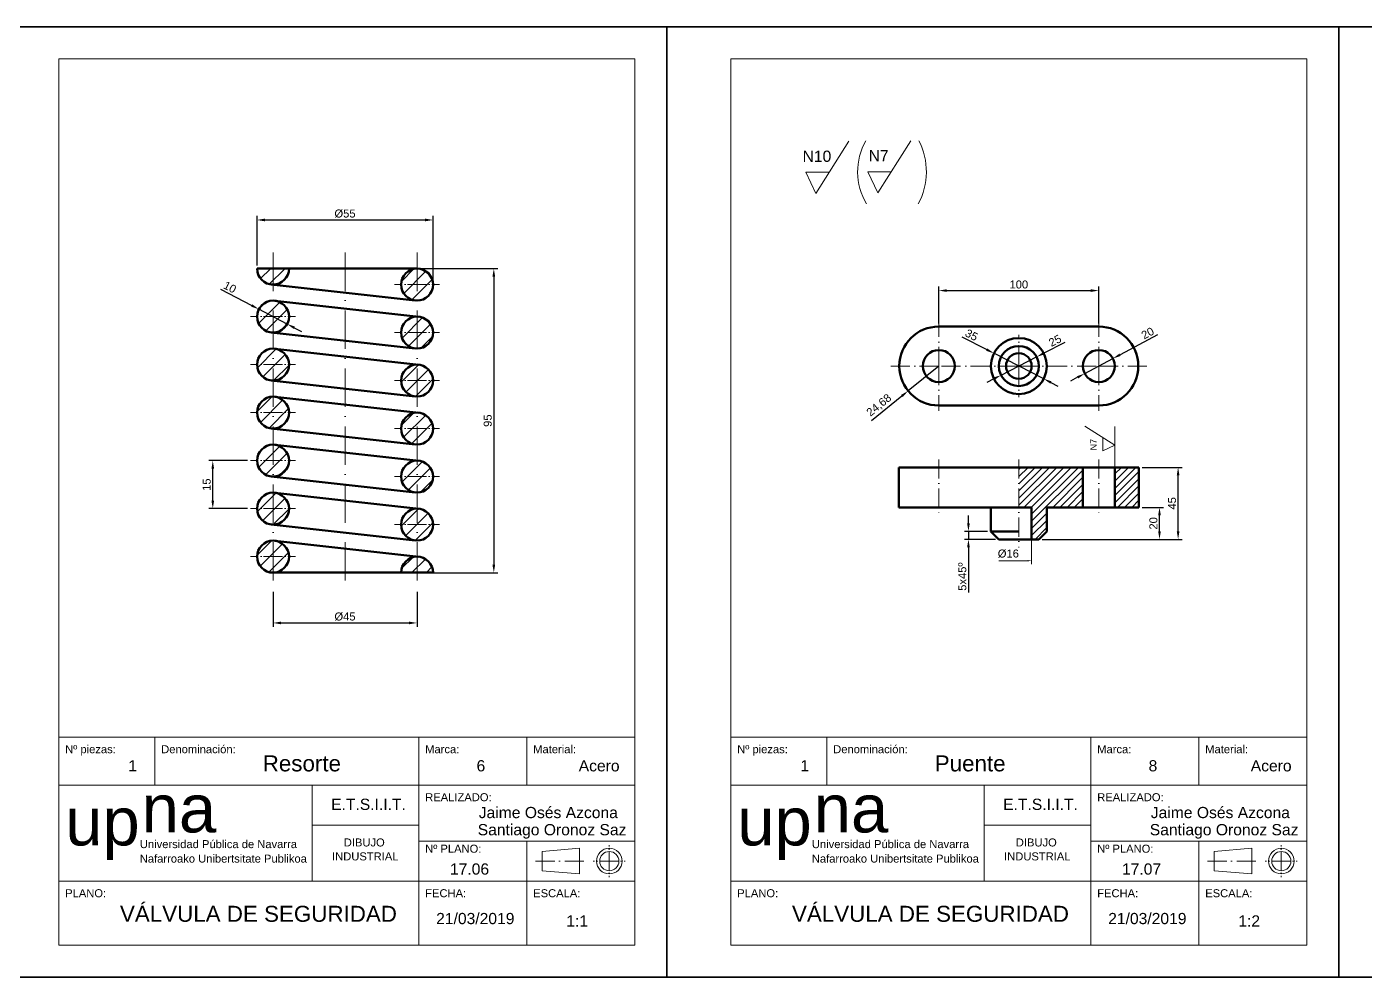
# Model space of a CAD drawing. Header units: millimetres. Extents: x 1800 to 4530, y 1899 to 2196.
# Drawn here: x 3070 to 3488.2, y 1898.6 to 2195.6 of the extents above; entities that cross this region are included whole.
import ezdxf

# ---------------------------------------------------------------- set-up
doc = ezdxf.new("R2010")
doc.units = ezdxf.units.MM
doc.linetypes.add('ACAD_ISO10W100', pattern=[18, 12, -3, 0, -3])
for name, color, linetype, lineweight in [('010_formato', 5, 'Continuous', 35), ('015_cajetin', 4, 'Continuous', 18), ('020-rotulación_textos', 4, 'Continuous', 18), ('030_linea_continua_gruesa', 7, 'Continuous', 50), ('031_linea_continua_fina', 4, 'Continuous', 18), ('034_ejes', 2, 'ACAD_ISO10W100', 18), ('035_rayados_sombreados', 3, 'Continuous', 18), ('040_cotas.', 1, 'Continuous', 18)]:
    doc.layers.add(name, color=color, linetype=linetype, lineweight=lineweight)
doc.styles.add('Arial 15', font='arial.ttf', dxfattribs={"height": 15})
doc.styles.add('Arial 2.5', font='arial.ttf', dxfattribs={"height": 2.5})
doc.styles.add('Arial 3.5', font='arial.ttf', dxfattribs={"height": 3.5})
doc.styles.add('Arial 5', font='arial.ttf', dxfattribs={"height": 5})
doc.dimstyles.new('Cotas', dxfattribs={"dimtxt": 2.5, "dimasz": 2.5, "dimexe": 1.25, "dimexo": 1, "dimtad": 1, "dimtxsty": 'Arial 2.5', "dimcen": 2.5, "dimadec": 0, "dimazin": 0, "dimtfac": 1, "dimtmove": 0, "dimatfit": 3, "dimfxl": 1, "dimarcsym": 0})

# ---------------------------------------------------------------- blocks, each defined once
blk = doc.blocks.new('*D43')
at = {"layer": '040_cotas.', "color": 0, "lineweight": -2, "transparency": 16777216}
for p, q in [((3423.28, 2099.28), (3411.6, 2093.07)), ((3400.56, 2087.2), (3409.39, 2091.9)), ((3398.35, 2086.03), (3396.15, 2084.86))]:
    blk.add_line(p, q, dxfattribs=at)
at = {"layer": '040_cotas.', "color": 0, "transparency": 16777216}
for points in [[(3411.4, 2093.44), (3411.79, 2092.7), (3409.39, 2091.9)], [(3398.16, 2086.4), (3398.55, 2085.66), (3400.56, 2087.2)]]:
    blk.add_solid(points, dxfattribs=at)
at = {"layer": 'Defpoints', "color": 0, "transparency": 16777216}
for p in [(3409.39, 2091.9), (3400.56, 2087.2)]:
    blk.add_point(p, dxfattribs=at)
at = {"layer": '040_cotas.', "color": 0, "transparency": 16777216, "insert": (3420.24, 2099.82), "char_height": 2.5, "attachment_point": 5, "rotation": 27.9956, "style": 'Arial 2.5'}
blk.add_mtext('20', dxfattribs=at)
blk = doc.blocks.new('*D44')
at = {"layer": '040_cotas.', "color": 0, "lineweight": -2, "transparency": 16777216}
for p, q in [((3354.98, 2089.55), (3345.39, 2081.78)), ((3333.94, 2072.51), (3343.44, 2080.21))]:
    blk.add_line(p, q, dxfattribs=at)
at = {"layer": '040_cotas.', "color": 0, "transparency": 16777216}
blk.add_solid([(3343.18, 2080.53), (3343.71, 2079.88), (3345.39, 2081.78)], dxfattribs=at)
at = {"layer": 'Defpoints', "color": 0, "transparency": 16777216}
for p in [(3354.98, 2089.55), (3345.39, 2081.78)]:
    blk.add_point(p, dxfattribs=at)
at = {"layer": '040_cotas.', "color": 0, "transparency": 16777216, "insert": (3336.38, 2077.22), "char_height": 2.5, "attachment_point": 5, "rotation": 39.01, "style": 'Arial 2.5'}
blk.add_mtext('24,68', dxfattribs=at)
blk = doc.blocks.new('*D45')
at = {"layer": '040_cotas.', "color": 0, "lineweight": -2, "transparency": 16777216}
for p, q in [((3394.34, 2096.91), (3387.76, 2093.54)), ((3374.41, 2086.7), (3385.54, 2092.4)), ((3372.19, 2085.56), (3369.96, 2084.42))]:
    blk.add_line(p, q, dxfattribs=at)
at = {"layer": '040_cotas.', "color": 0, "transparency": 16777216}
for points in [[(3387.57, 2093.91), (3387.95, 2093.17), (3385.54, 2092.4)], [(3372, 2085.93), (3372.38, 2085.19), (3374.41, 2086.7)]]:
    blk.add_solid(points, dxfattribs=at)
at = {"layer": 'Defpoints', "color": 0, "transparency": 16777216}
for p in [(3385.54, 2092.4), (3374.41, 2086.7)]:
    blk.add_point(p, dxfattribs=at)
at = {"layer": '040_cotas.', "color": 0, "transparency": 16777216, "insert": (3391.3, 2097.49), "char_height": 2.5, "attachment_point": 5, "rotation": 27.1428, "style": 'Arial 2.5'}
blk.add_mtext('25', dxfattribs=at)
blk = doc.blocks.new('*D46')
at = {"layer": '040_cotas.', "color": 0, "lineweight": -2, "transparency": 16777216}
for p, q in [((3362.2, 2098.66), (3369.96, 2094.68)), ((3387.76, 2085.56), (3372.19, 2093.54)), ((3389.99, 2084.42), (3392.21, 2083.28))]:
    blk.add_line(p, q, dxfattribs=at)
at = {"layer": '040_cotas.', "color": 0, "transparency": 16777216}
for points in [[(3370.15, 2095.05), (3369.77, 2094.31), (3372.19, 2093.54)], [(3390.18, 2084.79), (3389.8, 2084.05), (3387.76, 2085.56)]]:
    blk.add_solid(points, dxfattribs=at)
at = {"layer": 'Defpoints', "color": 0, "transparency": 16777216}
for p in [(3372.19, 2093.54), (3387.76, 2085.56)]:
    blk.add_point(p, dxfattribs=at)
at = {"layer": '040_cotas.', "color": 0, "transparency": 16777216, "insert": (3365.22, 2099.25), "char_height": 2.5, "attachment_point": 5, "rotation": 332.8645, "style": 'Arial 2.5'}
blk.add_mtext('35', dxfattribs=at)
blk = doc.blocks.new('*D47')
at = {"layer": '040_cotas.', "color": 0, "lineweight": -2, "transparency": 16777216}
for p, q in [((3354.98, 2102.89), (3354.98, 2114.37)), ((3357.48, 2113.12), (3402.48, 2113.12)), ((3404.98, 2102.89), (3404.98, 2114.37))]:
    blk.add_line(p, q, dxfattribs=at)
at = {"layer": '040_cotas.', "color": 0, "transparency": 16777216}
for points in [[(3357.48, 2113.54), (3357.48, 2112.71), (3354.98, 2113.12)], [(3402.48, 2113.54), (3402.48, 2112.71), (3404.98, 2113.12)]]:
    blk.add_solid(points, dxfattribs=at)
at = {"layer": 'Defpoints', "color": 0, "transparency": 16777216}
for p in [(3404.98, 2113.12), (3354.98, 2101.89), (3404.98, 2101.89)]:
    blk.add_point(p, dxfattribs=at)
at = {"layer": '040_cotas.', "color": 0, "transparency": 16777216, "insert": (3379.98, 2115.02), "char_height": 2.5, "attachment_point": 5, "style": 'Arial 2.5'}
blk.add_mtext('100', dxfattribs=at)
blk = doc.blocks.new('*D48')
at = {"layer": '040_cotas.', "color": 0, "lineweight": -2, "transparency": 16777216}
for p, q in [((3364.24, 2040.39), (3364.24, 2042.89)), ((3370.23, 2037.89), (3362.99, 2037.89)), ((3364.24, 2037.89), (3364.24, 2035.39)), ((3372.73, 2035.39), (3362.99, 2035.39)), ((3364.24, 2032.89), (3364.24, 2018.79))]:
    blk.add_line(p, q, dxfattribs=at)
at = {"layer": '040_cotas.', "color": 0, "transparency": 16777216}
for points in [[(3363.82, 2040.39), (3364.65, 2040.39), (3364.24, 2037.89)], [(3363.82, 2032.89), (3364.65, 2032.89), (3364.24, 2035.39)]]:
    blk.add_solid(points, dxfattribs=at)
at = {"layer": 'Defpoints', "color": 0, "transparency": 16777216}
for p in [(3364.24, 2037.89), (3371.23, 2037.89), (3373.73, 2035.39)]:
    blk.add_point(p, dxfattribs=at)
at = {"layer": '040_cotas.', "color": 0, "transparency": 16777216, "insert": (3362.34, 2023.73), "char_height": 2.5, "attachment_point": 5, "rotation": 90, "style": 'Arial 2.5'}
blk.add_mtext('5x45º', dxfattribs=at)
blk = doc.blocks.new('*D49')
at = {"layer": '040_cotas.', "color": 0, "lineweight": -2, "transparency": 16777216}
for p, q in [((3418.48, 2045.39), (3425.19, 2045.39)), ((3423.94, 2037.89), (3423.94, 2042.89)), ((3387.23, 2035.39), (3425.19, 2035.39))]:
    blk.add_line(p, q, dxfattribs=at)
at = {"layer": '040_cotas.', "color": 0, "transparency": 16777216}
for points in [[(3423.53, 2042.89), (3424.36, 2042.89), (3423.94, 2045.39)], [(3423.53, 2037.89), (3424.36, 2037.89), (3423.94, 2035.39)]]:
    blk.add_solid(points, dxfattribs=at)
at = {"layer": 'Defpoints', "color": 0, "transparency": 16777216}
for p in [(3417.48, 2045.39), (3423.94, 2045.39), (3386.23, 2035.39)]:
    blk.add_point(p, dxfattribs=at)
at = {"layer": '040_cotas.', "color": 0, "transparency": 16777216, "insert": (3422.04, 2040.39), "char_height": 2.5, "attachment_point": 5, "rotation": 90, "style": 'Arial 2.5'}
blk.add_mtext('20', dxfattribs=at)
blk = doc.blocks.new('*D50')
at = {"layer": '040_cotas.', "color": 0, "lineweight": -2, "transparency": 16777216}
for p, q in [((3418.48, 2057.89), (3431, 2057.89)), ((3429.75, 2037.89), (3429.75, 2055.39)), ((3387.23, 2035.39), (3431, 2035.39))]:
    blk.add_line(p, q, dxfattribs=at)
at = {"layer": '040_cotas.', "color": 0, "transparency": 16777216}
for points in [[(3429.34, 2055.39), (3430.17, 2055.39), (3429.75, 2057.89)], [(3429.34, 2037.89), (3430.17, 2037.89), (3429.75, 2035.39)]]:
    blk.add_solid(points, dxfattribs=at)
at = {"layer": 'Defpoints', "color": 0, "transparency": 16777216}
for p in [(3417.48, 2057.89), (3429.75, 2057.89), (3386.23, 2035.39)]:
    blk.add_point(p, dxfattribs=at)
at = {"layer": '040_cotas.', "color": 0, "transparency": 16777216, "insert": (3427.86, 2046.64), "char_height": 2.5, "attachment_point": 5, "rotation": 90, "style": 'Arial 2.5'}
blk.add_mtext('45', dxfattribs=at)
blk = doc.blocks.new('*D82')
at = {"layer": '040_cotas.', "color": 0, "lineweight": -2, "transparency": 16777216}
for p, q in [((3141.92, 2120.98), (3141.92, 2136.44)), ((3144.42, 2135.19), (3194.42, 2135.19)), ((3196.92, 2115.98), (3196.92, 2136.44))]:
    blk.add_line(p, q, dxfattribs=at)
at = {"layer": '040_cotas.', "color": 0, "transparency": 16777216}
for points in [[(3144.42, 2135.61), (3144.42, 2134.77), (3141.92, 2135.19)], [(3194.42, 2135.61), (3194.42, 2134.77), (3196.92, 2135.19)]]:
    blk.add_solid(points, dxfattribs=at)
at = {"layer": 'Defpoints', "color": 0, "transparency": 16777216}
for p in [(3196.92, 2135.19), (3141.92, 2119.98), (3196.92, 2114.98)]:
    blk.add_point(p, dxfattribs=at)
at = {"layer": '040_cotas.', "color": 0, "transparency": 16777216, "insert": (3169.42, 2137.16), "char_height": 2.5, "attachment_point": 5, "style": 'Arial 2.5'}
blk.add_mtext('%%C55', dxfattribs=at)
blk = doc.blocks.new('*D83')
at = {"layer": '040_cotas.', "color": 0, "lineweight": -2, "transparency": 16777216}
for p, q in [((3146.92, 2018.98), (3146.92, 2008.02)), ((3191.92, 2018.98), (3191.92, 2008.02)), ((3149.42, 2009.27), (3189.42, 2009.27))]:
    blk.add_line(p, q, dxfattribs=at)
at = {"layer": '040_cotas.', "color": 0, "transparency": 16777216}
for points in [[(3149.42, 2009.68), (3149.42, 2008.85), (3146.92, 2009.27)], [(3189.42, 2009.68), (3189.42, 2008.85), (3191.92, 2009.27)]]:
    blk.add_solid(points, dxfattribs=at)
at = {"layer": 'Defpoints', "color": 0, "transparency": 16777216}
for p in [(3146.92, 2019.98), (3191.92, 2019.98), (3191.92, 2009.27)]:
    blk.add_point(p, dxfattribs=at)
at = {"layer": '040_cotas.', "color": 0, "transparency": 16777216, "insert": (3169.42, 2011.24), "char_height": 2.5, "attachment_point": 5, "style": 'Arial 2.5'}
blk.add_mtext('%%C45', dxfattribs=at)
blk = doc.blocks.new('*D84')
at = {"layer": '040_cotas.', "color": 0, "lineweight": -2, "transparency": 16777216}
for p, q in [((3192.92, 2119.98), (3217.17, 2119.98)), ((3215.92, 2117.48), (3215.92, 2027.48)), ((3192.92, 2024.98), (3217.17, 2024.98))]:
    blk.add_line(p, q, dxfattribs=at)
at = {"layer": '040_cotas.', "color": 0, "transparency": 16777216}
for points in [[(3215.5, 2117.48), (3216.34, 2117.48), (3215.92, 2119.98)], [(3215.5, 2027.48), (3216.34, 2027.48), (3215.92, 2024.98)]]:
    blk.add_solid(points, dxfattribs=at)
at = {"layer": 'Defpoints', "color": 0, "transparency": 16777216}
for p in [(3191.92, 2119.98), (3191.92, 2024.98), (3215.92, 2024.98)]:
    blk.add_point(p, dxfattribs=at)
at = {"layer": '040_cotas.', "color": 0, "transparency": 16777216, "insert": (3214.02, 2072.48), "char_height": 2.5, "attachment_point": 5, "rotation": 90, "style": 'Arial 2.5'}
blk.add_mtext('95', dxfattribs=at)
blk = doc.blocks.new('*D85')
at = {"layer": '040_cotas.', "color": 0, "lineweight": -2, "transparency": 16777216}
for p, q in [((3138.92, 2059.98), (3126.86, 2059.98)), ((3128.11, 2047.48), (3128.11, 2057.48)), ((3138.92, 2044.98), (3126.86, 2044.98))]:
    blk.add_line(p, q, dxfattribs=at)
at = {"layer": '040_cotas.', "color": 0, "transparency": 16777216}
for points in [[(3127.69, 2057.48), (3128.52, 2057.48), (3128.11, 2059.98)], [(3127.69, 2047.48), (3128.52, 2047.48), (3128.11, 2044.98)]]:
    blk.add_solid(points, dxfattribs=at)
at = {"layer": 'Defpoints', "color": 0, "transparency": 16777216}
for p in [(3128.11, 2059.98), (3139.92, 2059.98), (3139.92, 2044.98)]:
    blk.add_point(p, dxfattribs=at)
at = {"layer": '040_cotas.', "color": 0, "transparency": 16777216, "insert": (3126.2, 2052.48), "char_height": 2.5, "attachment_point": 5, "rotation": 90, "style": 'Arial 2.5'}
blk.add_mtext('15', dxfattribs=at)
blk = doc.blocks.new('*D86')
at = {"layer": '040_cotas.', "color": 0, "lineweight": -2, "transparency": 16777216}
for p, q in [((3130.54, 2113.55), (3140.28, 2108.46)), ((3151.35, 2102.67), (3142.49, 2107.3)), ((3153.57, 2101.51), (3155.79, 2100.35))]:
    blk.add_line(p, q, dxfattribs=at)
at = {"layer": '040_cotas.', "color": 0, "transparency": 16777216}
for points in [[(3140.47, 2108.83), (3140.08, 2108.09), (3142.49, 2107.3)], [(3153.76, 2101.88), (3153.38, 2101.14), (3151.35, 2102.67)]]:
    blk.add_solid(points, dxfattribs=at)
at = {"layer": 'Defpoints', "color": 0, "transparency": 16777216}
for p in [(3142.49, 2107.3), (3151.35, 2102.67)]:
    blk.add_point(p, dxfattribs=at)
at = {"layer": '040_cotas.', "color": 0, "transparency": 16777216, "insert": (3133.45, 2114.17), "char_height": 2.5, "attachment_point": 5, "rotation": 332.4076, "style": 'Arial 2.5'}
blk.add_mtext('10', dxfattribs=at)

msp = doc.modelspace()

# ---------------------------------------------------------------- hatches: boundary and pattern name
at = {"layer": '035_rayados_sombreados'}
h = msp.add_hatch(dxfattribs=at)
h.set_pattern_fill('ANSI31', color=256)
h.set_pattern_definition([(45, (1732.7494, 1900.979), (-2.245064, 2.245064), [])])
h.paths.add_polyline_path([(3141.923, 2104.983, 1), (3151.923, 2104.983, 1)])
h.paths.add_polyline_path([(3196.923, 2114.983, 1), (3186.923, 2114.983, 1)])
h.paths.add_polyline_path([(3196.923, 2099.983, 1), (3186.923, 2099.983, 1)])
h.paths.add_polyline_path([(3196.923, 2084.983, 1), (3186.923, 2084.983, 1)])
h.paths.add_polyline_path([(3196.923, 2069.983, 1), (3186.923, 2069.983, 1)])
h.paths.add_polyline_path([(3186.923, 2054.983, 1), (3196.923, 2054.983, 1)])
h.paths.add_polyline_path([(3196.923, 2039.983, 1), (3186.923, 2039.983, 1)])
h.paths.add_polyline_path([(3141.923, 2029.983, 1), (3151.923, 2029.983, 1)])
h.paths.add_polyline_path([(3151.923, 2044.983, 1), (3141.923, 2044.983, 1)])
h.paths.add_polyline_path([(3151.923, 2059.983, 1), (3141.923, 2059.983, 1)])
h.paths.add_polyline_path([(3141.923, 2074.983, 1), (3151.923, 2074.983, 1)])
h.paths.add_polyline_path([(3141.923, 2089.983, 1), (3151.923, 2089.983, 1)])
edge = h.paths.add_edge_path()
edge.add_line((3151.923, 2119.952), (3141.923, 2119.952))
edge.add_arc((3146.923, 2119.983), 5, 180.35044, 359.64956)
edge = h.paths.add_edge_path()
edge.add_line((3186.923, 2025.013), (3196.923, 2025.013))
edge.add_arc((3191.923, 2024.983), 5, 0.35044, 179.64956)
h = msp.add_hatch(dxfattribs=at)
h.set_pattern_fill('ANSI31', color=256, scale=0.5)
h.set_pattern_definition([(45, (2331.421, 2221.03), (-1.122532, 1.122532), [])])
h.paths.add_polyline_path([(3388.725, 2045.389), (3399.975, 2045.389), (3399.975, 2057.889), (3379.975, 2057.889), (3379.975, 2045.389), (3383.975, 2045.389), (3383.975, 2035.389), (3386.225, 2035.389), (3388.725, 2037.889)])
h.paths.add_polyline_path([(3417.475, 2057.889), (3409.975, 2057.889), (3409.975, 2045.389), (3417.475, 2045.389)])

# ---------------------------------------------------------------- linework, layer by layer
at = {"layer": '010_formato'}
for p, q in [((3059.975, 2195.563), (3269.975, 2195.563)), ((3269.975, 2195.563), (3269.975, 1898.563)), ((3269.975, 2195.563), (3479.975, 2195.563)), ((3479.975, 2195.563), (3479.975, 1898.563)), ((3479.975, 2195.563), (3689.975, 2195.563)), ((3269.975, 1898.563), (3059.975, 1898.563)), ((3479.975, 1898.563), (3269.975, 1898.563)), ((3689.975, 1898.563), (3479.975, 1898.563))]:
    msp.add_line(p, q, dxfattribs=at)
at = {"layer": '015_cajetin'}
for p, q in [((3079.975, 2185.563), (3259.975, 2185.563)), ((3079.975, 1908.563), (3079.975, 2185.563)), ((3259.975, 2185.563), (3259.975, 1908.563)), ((3289.975, 2185.563), (3469.975, 2185.563)), ((3289.975, 1908.563), (3289.975, 2185.563)), ((3469.975, 2185.563), (3469.975, 1908.563)), ((3259.975, 1973.563), (3079.975, 1973.563)), ((3109.975, 1958.563), (3109.975, 1973.563)), ((3192.475, 1908.563), (3192.475, 1973.563)), ((3226.225, 1958.563), (3226.225, 1973.563)), ((3469.975, 1973.563), (3289.975, 1973.563)), ((3319.975, 1958.563), (3319.975, 1973.563)), ((3402.475, 1908.563), (3402.475, 1973.563)), ((3436.225, 1958.563), (3436.225, 1973.563)), ((3259.975, 1958.563), (3079.975, 1958.563)), ((3159.197, 1928.563), (3159.197, 1958.563)), ((3192.475, 1958.563), (3259.975, 1958.563)), ((3469.975, 1958.563), (3289.975, 1958.563)), ((3369.197, 1928.563), (3369.197, 1958.563)), ((3402.475, 1958.563), (3469.975, 1958.563)), ((3192.475, 1946.063), (3159.197, 1946.063)), ((3402.475, 1946.063), (3369.197, 1946.063)), ((3192.475, 1941.063), (3259.975, 1941.063)), ((3226.225, 1941.063), (3226.225, 1908.563)), ((3402.475, 1941.063), (3469.975, 1941.063)), ((3436.225, 1941.063), (3436.225, 1908.563)), ((3259.975, 1928.563), (3079.975, 1928.563)), ((3469.975, 1928.563), (3289.975, 1928.563)), ((3259.975, 1908.563), (3079.975, 1908.563)), ((3469.975, 1908.563), (3289.975, 1908.563))]:
    msp.add_line(p, q, dxfattribs=at)
at = {"layer": '030_linea_continua_gruesa'}
for p, q in [((3141.923, 2119.983), (3191.923, 2119.983)), ((3146.371, 2115.013), (3191.371, 2110.013)), ((3147.475, 2109.952), (3192.475, 2104.952)), ((3146.371, 2100.013), (3191.371, 2095.013)), ((3379.975, 2101.891), (3354.975, 2101.891)), ((3379.975, 2101.891), (3404.975, 2101.891)), ((3147.475, 2094.952), (3192.475, 2089.952)), ((3146.371, 2085.013), (3191.371, 2080.013)), ((3147.475, 2079.952), (3192.475, 2074.952)), ((3379.975, 2077.209), (3354.975, 2077.209)), ((3379.975, 2077.209), (3404.975, 2077.209)), ((3146.371, 2070.013), (3191.371, 2065.013)), ((3147.475, 2064.952), (3192.475, 2059.952)), ((3379.975, 2057.889), (3342.475, 2057.889)), ((3342.475, 2057.889), (3342.475, 2045.389)), ((3379.975, 2057.889), (3417.475, 2057.889)), ((3399.975, 2057.889), (3399.975, 2045.389)), ((3409.975, 2057.889), (3409.975, 2045.389)), ((3417.475, 2057.889), (3417.475, 2045.389)), ((3146.371, 2055.013), (3191.371, 2050.013)), ((3147.475, 2049.952), (3192.475, 2044.952)), ((3379.975, 2045.389), (3342.475, 2045.389)), ((3371.225, 2037.889), (3371.225, 2045.389)), ((3379.975, 2045.389), (3383.975, 2045.389)), ((3383.975, 2045.389), (3383.975, 2035.389)), ((3388.725, 2037.889), (3388.725, 2045.389)), ((3388.725, 2045.389), (3417.475, 2045.389)), ((3146.371, 2040.013), (3191.371, 2035.013)), ((3371.225, 2037.889), (3373.725, 2035.389)), ((3371.225, 2037.889), (3379.975, 2037.889)), ((3388.725, 2037.889), (3386.225, 2035.389)), ((3147.475, 2034.952), (3192.475, 2029.952)), ((3147.475, 2034.952), (3192.475, 2029.952)), ((3379.975, 2035.389), (3373.725, 2035.389)), ((3379.975, 2035.389), (3386.225, 2035.389)), ((3146.923, 2024.983), (3196.923, 2024.983))]:
    msp.add_line(p, q, dxfattribs=at)
for centre, radius in [((3191.923, 2114.983), 5), ((3146.923, 2104.983), 5), ((3191.923, 2099.983), 5), ((3379.975, 2089.55), 8.75), ((3379.975, 2089.55), 6.25), ((3146.923, 2089.983), 5), ((3354.975, 2089.55), 5), ((3379.975, 2089.55), 4), ((3404.975, 2089.55), 5), ((3191.923, 2084.983), 5), ((3146.923, 2074.983), 5), ((3191.923, 2069.983), 5), ((3146.923, 2059.983), 5), ((3191.923, 2054.983), 5), ((3146.923, 2044.983), 5), ((3191.923, 2039.983), 5), ((3146.923, 2029.983), 5)]:
    msp.add_circle(centre, radius, dxfattribs=at)
for centre, radius, start, end in [((3146.923, 2119.983), 5, 180, 0), ((3354.975, 2089.55), 12.341, 90, 270), ((3404.975, 2089.55), 12.341, 270, 90), ((3191.923, 2024.983), 5, 0, 180)]:
    msp.add_arc(centre, radius, start, end, dxfattribs=at)
at = {"layer": '031_linea_continua_fina'}
for p, q in [((3230.981, 1937.844), (3242.742, 1938.844)), ((3230.981, 1937.844), (3230.981, 1931.844)), ((3242.742, 1938.844), (3242.742, 1930.844)), ((3252.004, 1938.644), (3252.004, 1938.644)), ((3440.981, 1937.844), (3452.742, 1938.844)), ((3440.981, 1937.844), (3440.981, 1931.844)), ((3452.742, 1938.844), (3452.742, 1930.844)), ((3462.004, 1938.644), (3462.004, 1938.644)), ((3230.981, 1931.844), (3242.742, 1930.844)), ((3440.981, 1931.844), (3452.742, 1930.844))]:
    msp.add_line(p, q, dxfattribs=at)
for centre, radius in [((3252.004, 1934.844), 4), ((3252.004, 1934.844), 3), ((3462.004, 1934.844), 4), ((3462.004, 1934.844), 3)]:
    msp.add_circle(centre, radius, dxfattribs=at)
at = {"layer": '034_ejes'}
for p, q in [((3146.923, 2124.983), (3146.923, 2019.983)), ((3169.423, 2124.983), (3169.423, 2019.983)), ((3191.923, 2124.983), (3191.923, 2019.983))]:
    msp.add_line(p, q, dxfattribs=at)
at = {"layer": '034_ejes', "ltscale": 0.25}
for p, q in [((3191.923, 2114.983), (3184.923, 2114.983)), ((3191.923, 2114.983), (3198.923, 2114.983)), ((3146.923, 2104.983), (3139.923, 2104.983)), ((3146.923, 2104.983), (3153.923, 2104.983)), ((3191.923, 2099.983), (3184.923, 2099.983)), ((3191.923, 2099.983), (3198.923, 2099.983)), ((3146.923, 2089.983), (3139.923, 2089.983)), ((3146.923, 2089.983), (3153.923, 2089.983)), ((3191.923, 2084.983), (3184.923, 2084.983)), ((3191.923, 2084.983), (3198.923, 2084.983)), ((3146.923, 2074.983), (3139.923, 2074.983)), ((3146.923, 2074.983), (3153.923, 2074.983)), ((3191.923, 2069.983), (3184.923, 2069.983)), ((3191.923, 2069.983), (3198.923, 2069.983)), ((3146.923, 2059.983), (3139.923, 2059.983)), ((3146.923, 2059.983), (3153.923, 2059.983)), ((3191.923, 2054.983), (3184.923, 2054.983)), ((3191.923, 2054.983), (3198.923, 2054.983)), ((3146.923, 2044.983), (3139.923, 2044.983)), ((3146.923, 2044.983), (3153.923, 2044.983)), ((3191.923, 2039.983), (3184.923, 2039.983)), ((3191.923, 2039.983), (3198.923, 2039.983)), ((3146.923, 2029.983), (3139.923, 2029.983)), ((3146.923, 2029.983), (3153.923, 2029.983)), ((3252.004, 1934.844), (3252.004, 1939.844)), ((3462.004, 1934.844), (3462.004, 1939.844)), ((3252.004, 1934.844), (3247.004, 1934.844)), ((3252.004, 1934.844), (3257.004, 1934.844)), ((3252.004, 1934.844), (3252.004, 1929.844)), ((3462.004, 1934.844), (3457.004, 1934.844)), ((3462.004, 1934.844), (3467.004, 1934.844)), ((3462.004, 1934.844), (3462.004, 1929.844))]:
    msp.add_line(p, q, dxfattribs=at)
at = {"layer": '034_ejes', "ltscale": 0.5}
for p, q in [((3354.975, 2089.55), (3354.975, 2103.55)), ((3404.975, 2089.55), (3404.975, 2103.55)), ((3379.975, 2089.55), (3379.975, 2099.3)), ((3354.975, 2089.55), (3339.975, 2089.55)), ((3354.975, 2089.55), (3354.975, 2075.55)), ((3379.975, 2089.55), (3354.975, 2089.55)), ((3379.975, 2089.55), (3404.975, 2089.55)), ((3379.975, 2089.55), (3379.975, 2079.8)), ((3404.975, 2089.55), (3404.975, 2075.55)), ((3404.975, 2089.55), (3419.975, 2089.55)), ((3354.975, 2060.389), (3354.975, 2042.889)), ((3379.975, 2060.389), (3379.975, 2032.889)), ((3404.975, 2060.389), (3404.975, 2042.889)), ((3228.981, 1934.844), (3244.742, 1934.844)), ((3438.981, 1934.844), (3454.742, 1934.844))]:
    msp.add_line(p, q, dxfattribs=at)
at = {"layer": '040_cotas.'}
for p, q in [((3316.563, 2143.504), (3326.812, 2159.791)), ((3335.954, 2143.681), (3346.203, 2159.967)), ((3313.405, 2150.1), (3316.563, 2143.504)), ((3313.405, 2150.1), (3320.714, 2150.1)), ((3332.795, 2150.277), (3335.954, 2143.681)), ((3332.795, 2150.277), (3340.104, 2150.277)), ((3409.975, 2064.851), (3400.64, 2070.725)), ((3409.975, 2070.666), (3409.975, 2057.889)), ((3406.195, 2063.04), (3406.195, 2067.23)), ((3406.195, 2063.04), (3409.975, 2064.851)), ((3383.975, 2027.608), (3383.975, 2034.889)), ((3382.725, 2028.712), (3373.691, 2028.712))]:
    msp.add_line(p, q, dxfattribs=at)
for centre, radius, start, end in [((3349.324, 2150.277), 19.716, 150.56044, 210.71898), ((3329.608, 2150.277), 21.47, 332.0236, 26.83119)]:
    msp.add_arc(centre, radius, start, end, dxfattribs=at)
msp.add_solid([(3382.725, 2028.92), (3382.725, 2028.504), (3383.975, 2028.712)], dxfattribs=at)

# ---------------------------------------------------------------- texts
at = {"layer": '020-rotulación_textos'}
for s, height, style, p in [('Nº piezas:', 2.5, 'Arial 2.5', (3081.975, 1968.563)), ('Denominación:', 2.5, 'Arial 2.5', (3111.975, 1968.563)), ('Marca:', 2.5, 'Arial 2.5', (3194.475, 1968.563)), ('Material:', 2.5, 'Arial 2.5', (3228.225, 1968.563)), ('Nº piezas:', 2.5, 'Arial 2.5', (3291.975, 1968.563)), ('Denominación:', 2.5, 'Arial 2.5', (3321.975, 1968.563)), ('Marca:', 2.5, 'Arial 2.5', (3404.475, 1968.563)), ('Material:', 2.5, 'Arial 2.5', (3438.225, 1968.563)), ('1', 3.5, 'Arial 3.5', (3101.704, 1962.887)), ('Resorte', 5, 'Arial 5', (3143.71, 1962.887)), ('6', 3.5, 'Arial 3.5', (3210.53, 1962.887)), ('Acero', 3.5, 'Arial 3.5', (3242.447, 1962.887)), ('1', 3.5, 'Arial 3.5', (3311.704, 1962.887)), ('Puente', 5, 'Arial 5', (3353.71, 1962.887)), ('8', 3.5, 'Arial 3.5', (3420.53, 1962.887)), ('Acero', 3.5, 'Arial 3.5', (3452.447, 1962.887)), ('E.T.S.I.I.T.', 3.5, 'Arial 3.5', (3165.079, 1950.843)), ('REALIZADO:', 2.5, 'Arial 2.5', (3194.475, 1953.563)), ('E.T.S.I.I.T.', 3.5, 'Arial 3.5', (3375.079, 1950.843)), ('REALIZADO:', 2.5, 'Arial 2.5', (3404.475, 1953.563)), ('up', 15, 'Arial 15', (3081.975, 1939.754)), ('Jaime Osés Azcona', 3.5, 'Arial 3.5', (3211.212, 1948.279)), ('up', 15, 'Arial 15', (3291.975, 1939.754)), ('Jaime Osés Azcona', 3.5, 'Arial 3.5', (3421.212, 1948.279)), ('Santiago Oronoz Saz', 3.5, 'Arial 3.5', (3210.888, 1942.922)), ('Santiago Oronoz Saz', 3.5, 'Arial 3.5', (3420.888, 1942.922)), ('Universidad Pública de Navarra', 2.5, 'Arial 2.5', (3105.317, 1938.908)), ('DIBUJO', 2.5, 'Arial 2.5', (3169.035, 1939.428)), ('Universidad Pública de Navarra', 2.5, 'Arial 2.5', (3315.317, 1938.908)), ('DIBUJO', 2.5, 'Arial 2.5', (3379.035, 1939.428)), ('Nafarroako Unibertsitate Publikoa ', 2.5, 'Arial 2.5', (3105.287, 1934.385)), ('INDUSTRIAL', 2.5, 'Arial 2.5', (3165.374, 1935.069)), ('Nº PLANO:', 2.5, 'Arial 2.5', (3194.475, 1937.477)), ('Nafarroako Unibertsitate Publikoa ', 2.5, 'Arial 2.5', (3315.287, 1934.385)), ('INDUSTRIAL', 2.5, 'Arial 2.5', (3375.374, 1935.069)), ('Nº PLANO:', 2.5, 'Arial 2.5', (3404.475, 1937.477)), ('17.06', 3.5, 'Arial 3.5', (3202.213, 1930.625)), ('17.07', 3.5, 'Arial 3.5', (3412.213, 1930.625)), ('PLANO:', 2.5, 'Arial 2.5', (3081.975, 1923.563)), ('FECHA:', 2.5, 'Arial 2.5', (3194.475, 1923.563)), ('ESCALA:', 2.5, 'Arial 2.5', (3228.225, 1923.563)), ('PLANO:', 2.5, 'Arial 2.5', (3291.975, 1923.563)), ('FECHA:', 2.5, 'Arial 2.5', (3404.475, 1923.563)), ('ESCALA:', 2.5, 'Arial 2.5', (3438.225, 1923.563)), ('VÁLVULA DE SEGURIDAD', 5, 'Arial 5', (3099.097, 1915.883)), ('VÁLVULA DE SEGURIDAD', 5, 'Arial 5', (3309.097, 1915.883)), ('21/03/2019', 3.5, 'Arial 3.5', (3197.899, 1915.154)), ('1:1', 3.5, 'Arial 3.5', (3238.565, 1914.408)), ('21/03/2019', 3.5, 'Arial 3.5', (3407.899, 1915.154)), ('1:2', 3.5, 'Arial 3.5', (3448.565, 1914.408))]:
    msp.add_text(s, height=height, dxfattribs=dict(at, style=style)).set_placement(p)
at = {"layer": '020-rotulación_textos', "color": 240, "true_color": 0xed1f24, "style": 'Arial 15'}
for p in [(3105.864, 1943.809), (3315.864, 1943.809)]:
    msp.add_text('na', height=15, dxfattribs=at).set_placement(p)
at = {"layer": '040_cotas.', "style": 'Arial 3.5'}
for s, p in [('N10', (3312.406, 2153.355)), ('N7', (3333.04, 2153.531))]:
    msp.add_text(s, height=3.5, dxfattribs=at).set_placement(p)
msp.add_text('N7', height=2.0062, rotation=90, dxfattribs=at).set_placement((3404.329, 2063.181))
at = {"layer": '040_cotas.', "insert": (3376.702, 2030.91), "char_height": 2.5, "attachment_point": 5, "style": 'Arial 2.5'}
msp.add_mtext('%%C16', dxfattribs=at)

# ---------------------------------------------------------------- dimensions: what is measured, and where the dimension line sits
at = {"layer": '040_cotas.'}
for base, p1, p2, text, picture, middle in [((3196.923, 2135.189), (3141.923, 2119.983), (3196.923, 2114.983), '%%C55', '*D82', (3169.423, 2137.16)), ((3191.923, 2009.268), (3146.923, 2019.983), (3191.923, 2019.983), '%%C45', '*D83', (3169.423, 2011.24))]:
    dim = msp.add_linear_dim(base=base, p1=p1, p2=p2, text=text, dimstyle='Cotas', dxfattribs=at)
    dim.commit()
    dim.dimension.update_dxf_attribs({"geometry": picture, "text_midpoint": middle})
dim = msp.add_diameter_dim_2p(p1=(3151.355, 2102.667), p2=(3142.492, 2107.299), text='10', dimstyle='Cotas', dxfattribs=at)
dim.commit()
dim.dimension.update_dxf_attribs({"geometry": '*D86', "text_midpoint": (3132.572, 2112.483), "dimtype": 163})
for base, p1, p2, text, picture, middle in [((3215.922, 2024.983), (3191.923, 2119.983), (3191.923, 2024.983), '95', '*D84', (3214.02, 2072.483)), ((3128.106, 2059.983), (3139.923, 2044.983), (3139.923, 2059.983), '15', '*D85', (3126.204, 2052.483))]:
    dim = msp.add_linear_dim(base=base, p1=p1, p2=p2, angle=90, text=text, dimstyle='Cotas', dxfattribs=at)
    dim.commit()
    dim.dimension.update_dxf_attribs({"geometry": picture, "text_midpoint": middle})
dim = msp.add_linear_dim(base=(3404.975, 2113.122), p1=(3354.975, 2101.891), p2=(3404.975, 2101.891), text='100', dimstyle='Cotas', override={"dimscale": 1}, dxfattribs=at)
dim.commit()
dim.dimension.update_dxf_attribs({"geometry": '*D47', "text_midpoint": (3379.975, 2115.024)})
for p1, p2, text, override, picture, middle in [((3387.762, 2085.559), (3372.189, 2093.541), '35', {"dimtxsty": 'Arial 2.5'}, '*D46', (3364.357, 2097.554)), ((3400.561, 2087.203), (3409.39, 2091.897), '20', {"dimscale": 1}, '*D43', (3421.137, 2098.141))]:
    dim = msp.add_diameter_dim_2p(p1=p1, p2=p2, text=text, dimstyle='Cotas', override=override, dxfattribs=at)
    dim.commit()
    dim.dimension.update_dxf_attribs({"geometry": picture, "text_midpoint": middle, "dimtype": 163})
dim = msp.add_diameter_dim_2p(p1=(3374.414, 2086.699), p2=(3385.537, 2092.401), text='25', dimstyle='Cotas', override={"dimscale": 1}, dxfattribs=at)
dim.commit()
dim.dimension.update_dxf_attribs({"geometry": '*D45', "text_midpoint": (3391.296, 2097.49)})
dim = msp.add_radius_dim(center=(3354.975, 2089.55), mpoint=(3345.386, 2081.782), text='24,68', dimstyle='Cotas', override={"dimscale": 1}, dxfattribs=at)
dim.commit()
dim.dimension.update_dxf_attribs({"geometry": '*D44', "text_midpoint": (3336.38, 2077.224)})
for base, p2, text, picture, middle in [((3429.753, 2057.889), (3417.475, 2057.889), '45', '*D50', (3427.856, 2046.639)), ((3423.942, 2045.389), (3417.475, 2045.389), '20', '*D49', (3422.041, 2040.389))]:
    dim = msp.add_linear_dim(base=base, p1=(3386.225, 2035.389), p2=p2, angle=90, text=text, dimstyle='Cotas', override={"dimscale": 1}, dxfattribs=at)
    dim.commit()
    dim.dimension.update_dxf_attribs({"geometry": picture, "text_midpoint": middle})
dim = msp.add_linear_dim(base=(3364.238, 2037.889), p1=(3373.725, 2035.389), p2=(3371.225, 2037.889), angle=90, text='5x45º', dimstyle='Cotas', override={"dimscale": 1}, dxfattribs=at)
dim.commit()
dim.dimension.update_dxf_attribs({"geometry": '*D48', "text_midpoint": (3364.238, 2023.728), "dimtype": 160})

doc.saveas('drawing.dxf')
